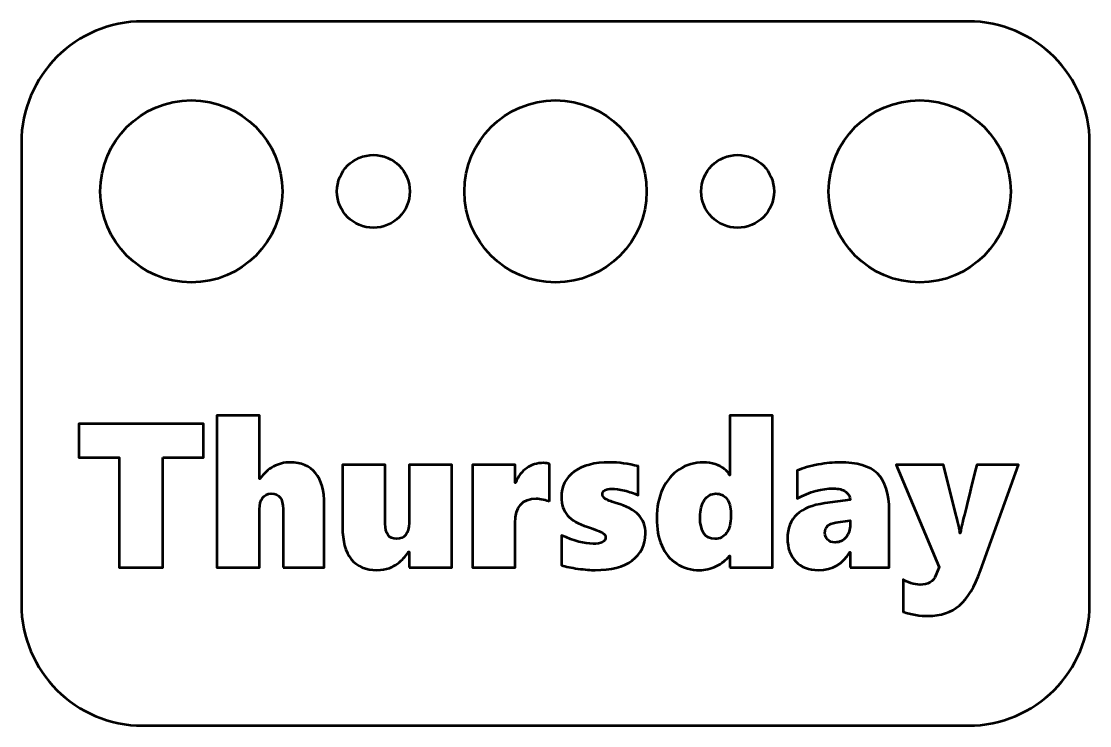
# Model space of a CAD drawing. Header units: centimetres. Extents: x -8.9 to 8.9, y -3 to 3.
# Drawn here: x 4.55 to 8.95, y 0.05 to 2.95 of the extents above; entities that cross this region are included whole.
import ezdxf

# ---------------------------------------------------------------- set-up
doc = ezdxf.new("R2010")
doc.units = ezdxf.units.CM
doc.header["$MEASUREMENT"] = 0
doc.layers.add('Layer 1', color=7, linetype='Continuous')

msp = doc.modelspace()

# ---------------------------------------------------------------- linework, layer by layer
at = {"layer": 'Layer 1', "lineweight": 53}
for centre, major_axis in [((5.25001, 2.24999), (0, 0.37501)), ((6.75001, 2.24999), (0, 0.37501)), ((8.25001, 2.24999), (0, 0.37501)), ((6, 2.25), (0, 0.15)), ((7.5, 2.25), (0, 0.15))]:
    msp.add_ellipse(centre, major_axis=major_axis, ratio=1, dxfattribs=at)
msp.add_open_spline([(4.55, 0.55), (4.55, 0.55), (4.55, 2.45), (4.55, 2.45), (4.55, 2.45), (4.55, 2.72614), (4.77386, 2.95), (5.05, 2.95), (5.05, 2.95), (5.05, 2.95), (8.45, 2.95), (8.45, 2.95), (8.45, 2.95), (8.72614, 2.95), (8.95, 2.72614), (8.95, 2.45), (8.95, 2.45), (8.95, 2.45), (8.95, 0.55), (8.95, 0.55), (8.95, 0.55), (8.95, 0.27386), (8.72614, 0.05), (8.45, 0.05), (8.45, 0.05), (8.45, 0.05), (5.05, 0.05), (5.05, 0.05), (5.05, 0.05), (4.77386, 0.05), (4.55, 0.27386), (4.55, 0.55)], degree=3, knots=[0, 0, 0, 0, 0.1111111, 0.1111111, 0.1111111, 0.1111111, 0.2222222, 0.2222222, 0.2222222, 0.2222222, 0.3333333, 0.3333333, 0.3333333, 0.3333333, 0.4444444, 0.4444444, 0.4444444, 0.4444444, 0.5555556, 0.5555556, 0.5555556, 0.5555556, 0.6666667, 0.6666667, 0.6666667, 0.6666667, 0.7777778, 0.7777778, 0.7777778, 0.7777778, 1, 1, 1, 1], dxfattribs=at)
at = {"layer": 'Layer 1', "color": 5, "lineweight": 53}
for points, knots in [([(5.62767, 0.70059), (5.62767, 0.70059), (5.62767, 0.94217), (5.62767, 0.94217), (5.62767, 0.94217), (5.62767, 0.98437), (5.61158, 1.00539), (5.57941, 1.00539), (5.57941, 1.00539), (5.56375, 1.00539), (5.55175, 0.99946), (5.54357, 0.98747), (5.54357, 0.98747), (5.53524, 0.97548), (5.53115, 0.96009), (5.53115, 0.94133), (5.53115, 0.94133), (5.53115, 0.94133), (5.53115, 0.70059), (5.53115, 0.70059), (5.53115, 0.70059), (5.53115, 0.70059), (5.35504, 0.70059), (5.35504, 0.70059), (5.35504, 0.70059), (5.35504, 0.70059), (5.35504, 1.32713), (5.35504, 1.32713), (5.35504, 1.32713), (5.35504, 1.32713), (5.53115, 1.32713), (5.53115, 1.32713), (5.53115, 1.32713), (5.53115, 1.32713), (5.53115, 1.06635), (5.53115, 1.06635), (5.53115, 1.06635), (5.53115, 1.06635), (5.53284, 1.06635), (5.53284, 1.06635), (5.53284, 1.06635), (5.54794, 1.08808), (5.56629, 1.10487), (5.58788, 1.11659), (5.58788, 1.11659), (5.60947, 1.1283), (5.63275, 1.13409), (5.65745, 1.13409), (5.65745, 1.13409), (5.70317, 1.13409), (5.73802, 1.11941), (5.76187, 1.09006), (5.76187, 1.09006), (5.78586, 1.06071), (5.79785, 1.01753), (5.79785, 0.96052), (5.79785, 0.96052), (5.79785, 0.96052), (5.79785, 0.70059), (5.79785, 0.70059), (5.79785, 0.70059), (5.79785, 0.70059), (5.62767, 0.70059), (5.62767, 0.70059)], [0, 0, 0, 0, 0.0588235, 0.0588235, 0.0588235, 0.0588235, 0.1176471, 0.1176471, 0.1176471, 0.1176471, 0.1764706, 0.1764706, 0.1764706, 0.1764706, 0.2352941, 0.2352941, 0.2352941, 0.2352941, 0.2941176, 0.2941176, 0.2941176, 0.2941176, 0.3529412, 0.3529412, 0.3529412, 0.3529412, 0.4117647, 0.4117647, 0.4117647, 0.4117647, 0.4705882, 0.4705882, 0.4705882, 0.4705882, 0.5294118, 0.5294118, 0.5294118, 0.5294118, 0.5882353, 0.5882353, 0.5882353, 0.5882353, 0.6470588, 0.6470588, 0.6470588, 0.6470588, 0.7058824, 0.7058824, 0.7058824, 0.7058824, 0.7647059, 0.7647059, 0.7647059, 0.7647059, 0.8235294, 0.8235294, 0.8235294, 0.8235294, 0.8823529, 0.8823529, 0.8823529, 0.8823529, 1, 1, 1, 1]), ([(7.46834, 0.70059), (7.46834, 0.70059), (7.46834, 0.7497), (7.46834, 0.7497), (7.46834, 0.7497), (7.46834, 0.7497), (7.46665, 0.7497), (7.46665, 0.7497), (7.46665, 0.7497), (7.45268, 0.73135), (7.43433, 0.71682), (7.41176, 0.70623), (7.41176, 0.70623), (7.38904, 0.69565), (7.36674, 0.69043), (7.34473, 0.69043), (7.34473, 0.69043), (7.3086, 0.69043), (7.27671, 0.69932), (7.24919, 0.7171), (7.24919, 0.7171), (7.22168, 0.73488), (7.20108, 0.75972), (7.18739, 0.79161), (7.18739, 0.79161), (7.1737, 0.82364), (7.16693, 0.86132), (7.16693, 0.90478), (7.16693, 0.90478), (7.16693, 0.94965), (7.17511, 0.98945), (7.19134, 1.02416), (7.19134, 1.02416), (7.20757, 1.05887), (7.23043, 1.08582), (7.25992, 1.10516), (7.25992, 1.10516), (7.28941, 1.12449), (7.32257, 1.13409), (7.35912, 1.13409), (7.35912, 1.13409), (7.37662, 1.13409), (7.39256, 1.13155), (7.40738, 1.12661), (7.40738, 1.12661), (7.42206, 1.12167), (7.4349, 1.11503), (7.44576, 1.10657), (7.44576, 1.10657), (7.45663, 1.09824), (7.46368, 1.08992), (7.46665, 1.08159), (7.46665, 1.08159), (7.46665, 1.08159), (7.46834, 1.08159), (7.46834, 1.08159), (7.46834, 1.08159), (7.46834, 1.08159), (7.46834, 1.32713), (7.46834, 1.32713), (7.46834, 1.32713), (7.46834, 1.32713), (7.64445, 1.32713), (7.64445, 1.32713), (7.64445, 1.32713), (7.64445, 1.32713), (7.64445, 0.70059), (7.64445, 0.70059), (7.64445, 0.70059), (7.64445, 0.70059), (7.46834, 0.70059), (7.46834, 0.70059)], [0, 0, 0, 0, 0.0526316, 0.0526316, 0.0526316, 0.0526316, 0.1052632, 0.1052632, 0.1052632, 0.1052632, 0.1578947, 0.1578947, 0.1578947, 0.1578947, 0.2105263, 0.2105263, 0.2105263, 0.2105263, 0.2631579, 0.2631579, 0.2631579, 0.2631579, 0.3157895, 0.3157895, 0.3157895, 0.3157895, 0.3684211, 0.3684211, 0.3684211, 0.3684211, 0.4210526, 0.4210526, 0.4210526, 0.4210526, 0.4736842, 0.4736842, 0.4736842, 0.4736842, 0.5263158, 0.5263158, 0.5263158, 0.5263158, 0.5789474, 0.5789474, 0.5789474, 0.5789474, 0.6315789, 0.6315789, 0.6315789, 0.6315789, 0.6842105, 0.6842105, 0.6842105, 0.6842105, 0.7368421, 0.7368421, 0.7368421, 0.7368421, 0.7894737, 0.7894737, 0.7894737, 0.7894737, 0.8421053, 0.8421053, 0.8421053, 0.8421053, 0.8947368, 0.8947368, 0.8947368, 0.8947368, 1, 1, 1, 1]), ([(5.13223, 1.15356), (5.13223, 1.15356), (5.13223, 0.70059), (5.13223, 0.70059), (5.13223, 0.70059), (5.13223, 0.70059), (4.95274, 0.70059), (4.95274, 0.70059), (4.95274, 0.70059), (4.95274, 0.70059), (4.95274, 1.15356), (4.95274, 1.15356), (4.95274, 1.15356), (4.95274, 1.15356), (4.78679, 1.15356), (4.78679, 1.15356), (4.78679, 1.15356), (4.78679, 1.15356), (4.78679, 1.29326), (4.78679, 1.29326), (4.78679, 1.29326), (4.78679, 1.29326), (5.29987, 1.29326), (5.29987, 1.29326), (5.29987, 1.29326), (5.29987, 1.29326), (5.29987, 1.15356), (5.29987, 1.15356), (5.29987, 1.15356), (5.29987, 1.15356), (5.13223, 1.15356), (5.13223, 1.15356)], [0, 0, 0, 0, 0.1111111, 0.1111111, 0.1111111, 0.1111111, 0.2222222, 0.2222222, 0.2222222, 0.2222222, 0.3333333, 0.3333333, 0.3333333, 0.3333333, 0.4444444, 0.4444444, 0.4444444, 0.4444444, 0.5555556, 0.5555556, 0.5555556, 0.5555556, 0.6666667, 0.6666667, 0.6666667, 0.6666667, 0.7777778, 0.7777778, 0.7777778, 0.7777778, 1, 1, 1, 1]), ([(6.14682, 0.70059), (6.14682, 0.70059), (6.14682, 0.76578), (6.14682, 0.76578), (6.14682, 0.76578), (6.14682, 0.76578), (6.14513, 0.76578), (6.14513, 0.76578), (6.14513, 0.76578), (6.1306, 0.74575), (6.11747, 0.73107), (6.10576, 0.72176), (6.10576, 0.72176), (6.09405, 0.71244), (6.08078, 0.70482), (6.06611, 0.69904), (6.06611, 0.69904), (6.05129, 0.69325), (6.03422, 0.69043), (6.0146, 0.69043), (6.0146, 0.69043), (5.96832, 0.69043), (5.93304, 0.70539), (5.90891, 0.73544), (5.90891, 0.73544), (5.88464, 0.7655), (5.8725, 0.80981), (5.8725, 0.86851), (5.8725, 0.86851), (5.8725, 0.86851), (5.8725, 1.12393), (5.8725, 1.12393), (5.8725, 1.12393), (5.8725, 1.12393), (6.04861, 1.12393), (6.04861, 1.12393), (6.04861, 1.12393), (6.04861, 1.12393), (6.04861, 0.88164), (6.04861, 0.88164), (6.04861, 0.88164), (6.04861, 0.84001), (6.06413, 0.81912), (6.09518, 0.81912), (6.09518, 0.81912), (6.11225, 0.81912), (6.12509, 0.82477), (6.13384, 0.83606), (6.13384, 0.83606), (6.14245, 0.84735), (6.14682, 0.86343), (6.14682, 0.88404), (6.14682, 0.88404), (6.14682, 0.88404), (6.14682, 1.12393), (6.14682, 1.12393), (6.14682, 1.12393), (6.14682, 1.12393), (6.32293, 1.12393), (6.32293, 1.12393), (6.32293, 1.12393), (6.32293, 1.12393), (6.32293, 0.70059), (6.32293, 0.70059), (6.32293, 0.70059), (6.32293, 0.70059), (6.14682, 0.70059), (6.14682, 0.70059)], [0, 0, 0, 0, 0.0555556, 0.0555556, 0.0555556, 0.0555556, 0.1111111, 0.1111111, 0.1111111, 0.1111111, 0.1666667, 0.1666667, 0.1666667, 0.1666667, 0.2222222, 0.2222222, 0.2222222, 0.2222222, 0.2777778, 0.2777778, 0.2777778, 0.2777778, 0.3333333, 0.3333333, 0.3333333, 0.3333333, 0.3888889, 0.3888889, 0.3888889, 0.3888889, 0.4444444, 0.4444444, 0.4444444, 0.4444444, 0.5, 0.5, 0.5, 0.5, 0.5555556, 0.5555556, 0.5555556, 0.5555556, 0.6111111, 0.6111111, 0.6111111, 0.6111111, 0.6666667, 0.6666667, 0.6666667, 0.6666667, 0.7222222, 0.7222222, 0.7222222, 0.7222222, 0.7777778, 0.7777778, 0.7777778, 0.7777778, 0.8333333, 0.8333333, 0.8333333, 0.8333333, 0.8888889, 0.8888889, 0.8888889, 0.8888889, 1, 1, 1, 1]), ([(6.72595, 0.97322), (6.71932, 0.97618), (6.71043, 0.979), (6.69914, 0.9814), (6.69914, 0.9814), (6.68771, 0.9838), (6.6784, 0.98507), (6.67092, 0.98507), (6.67092, 0.98507), (6.61278, 0.98507), (6.58371, 0.95149), (6.58371, 0.88418), (6.58371, 0.88418), (6.58371, 0.88418), (6.58371, 0.70059), (6.58371, 0.70059), (6.58371, 0.70059), (6.58371, 0.70059), (6.4076, 0.70059), (6.4076, 0.70059), (6.4076, 0.70059), (6.4076, 0.70059), (6.4076, 1.12393), (6.4076, 1.12393), (6.4076, 1.12393), (6.4076, 1.12393), (6.58371, 1.12393), (6.58371, 1.12393), (6.58371, 1.12393), (6.58371, 1.12393), (6.58371, 1.04942), (6.58371, 1.04942), (6.58371, 1.04942), (6.58371, 1.04942), (6.5854, 1.04942), (6.5854, 1.04942), (6.5854, 1.04942), (6.59613, 1.07623), (6.61137, 1.09669), (6.63127, 1.11066), (6.63127, 1.11066), (6.65116, 1.12463), (6.6743, 1.13155), (6.70069, 1.13155), (6.70069, 1.13155), (6.71043, 1.13155), (6.71875, 1.12985), (6.72595, 1.12661), (6.72595, 1.12661), (6.72595, 1.12661), (6.72595, 0.97322), (6.72595, 0.97322)], [0, 0, 0, 0, 0.0714286, 0.0714286, 0.0714286, 0.0714286, 0.1428571, 0.1428571, 0.1428571, 0.1428571, 0.2142857, 0.2142857, 0.2142857, 0.2142857, 0.2857143, 0.2857143, 0.2857143, 0.2857143, 0.3571429, 0.3571429, 0.3571429, 0.3571429, 0.4285714, 0.4285714, 0.4285714, 0.4285714, 0.5, 0.5, 0.5, 0.5, 0.5714286, 0.5714286, 0.5714286, 0.5714286, 0.6428571, 0.6428571, 0.6428571, 0.6428571, 0.7142857, 0.7142857, 0.7142857, 0.7142857, 0.7857143, 0.7857143, 0.7857143, 0.7857143, 0.8571429, 0.8571429, 0.8571429, 0.8571429, 1, 1, 1, 1]), ([(7.1205, 0.84128), (7.1205, 0.79344), (7.1023, 0.75619), (7.06575, 0.72994), (7.06575, 0.72994), (7.0292, 0.70355), (6.9784, 0.69043), (6.91307, 0.69043), (6.91307, 0.69043), (6.89402, 0.69043), (6.87059, 0.69241), (6.84265, 0.69622), (6.84265, 0.69622), (6.81457, 0.70003), (6.79185, 0.70468), (6.77421, 0.71019), (6.77421, 0.71019), (6.77421, 0.71019), (6.77421, 0.83352), (6.77421, 0.83352), (6.77421, 0.83352), (6.82628, 0.81037), (6.86975, 0.7988), (6.9046, 0.7988), (6.9046, 0.7988), (6.93903, 0.7988), (6.95625, 0.80769), (6.95625, 0.82561), (6.95625, 0.82561), (6.95625, 0.83309), (6.9523, 0.8393), (6.94425, 0.8441), (6.94425, 0.8441), (6.93635, 0.8489), (6.91533, 0.85694), (6.8816, 0.86823), (6.8816, 0.86823), (6.84406, 0.88008), (6.81683, 0.89589), (6.79975, 0.91536), (6.79975, 0.91536), (6.78268, 0.93498), (6.77421, 0.96052), (6.77421, 0.99184), (6.77421, 0.99184), (6.77421, 1.03573), (6.79171, 1.0703), (6.82657, 1.09584), (6.82657, 1.09584), (6.86142, 1.12138), (6.91039, 1.13409), (6.97346, 1.13409), (6.97346, 1.13409), (7.01043, 1.13409), (7.04952, 1.12872), (7.09087, 1.118), (7.09087, 1.118), (7.09087, 1.118), (7.09087, 0.99946), (7.09087, 0.99946), (7.09087, 0.99946), (7.07351, 1.00694), (7.05446, 1.01315), (7.03372, 1.01823), (7.03372, 1.01823), (7.01312, 1.02317), (6.99576, 1.02571), (6.98165, 1.02571), (6.98165, 1.02571), (6.97008, 1.02571), (6.96076, 1.02374), (6.95385, 1.01993), (6.95385, 1.01993), (6.94693, 1.01612), (6.94355, 1.01075), (6.94355, 1.00384), (6.94355, 1.00384), (6.94355, 0.9958), (6.94722, 0.9893), (6.9547, 0.98437), (6.9547, 0.98437), (6.96217, 0.97943), (6.97699, 0.9735), (6.99943, 0.96659), (6.99943, 0.96659), (7.04261, 0.95389), (7.07365, 0.93766), (7.09242, 0.91776), (7.09242, 0.91776), (7.11119, 0.89801), (7.1205, 0.87246), (7.1205, 0.84128)], [0, 0, 0, 0, 0.0416667, 0.0416667, 0.0416667, 0.0416667, 0.0833333, 0.0833333, 0.0833333, 0.0833333, 0.125, 0.125, 0.125, 0.125, 0.1666667, 0.1666667, 0.1666667, 0.1666667, 0.2083333, 0.2083333, 0.2083333, 0.2083333, 0.25, 0.25, 0.25, 0.25, 0.2916667, 0.2916667, 0.2916667, 0.2916667, 0.3333333, 0.3333333, 0.3333333, 0.3333333, 0.375, 0.375, 0.375, 0.375, 0.4166667, 0.4166667, 0.4166667, 0.4166667, 0.4583333, 0.4583333, 0.4583333, 0.4583333, 0.5, 0.5, 0.5, 0.5, 0.5416667, 0.5416667, 0.5416667, 0.5416667, 0.5833333, 0.5833333, 0.5833333, 0.5833333, 0.625, 0.625, 0.625, 0.625, 0.6666667, 0.6666667, 0.6666667, 0.6666667, 0.7083333, 0.7083333, 0.7083333, 0.7083333, 0.75, 0.75, 0.75, 0.75, 0.7916667, 0.7916667, 0.7916667, 0.7916667, 0.8333333, 0.8333333, 0.8333333, 0.8333333, 0.875, 0.875, 0.875, 0.875, 0.9166667, 0.9166667, 0.9166667, 0.9166667, 1, 1, 1, 1]), ([(7.96378, 0.70059), (7.96378, 0.70059), (7.96378, 0.76494), (7.96378, 0.76494), (7.96378, 0.76494), (7.96378, 0.76494), (7.96209, 0.76494), (7.96209, 0.76494), (7.96209, 0.76494), (7.93401, 0.71527), (7.89111, 0.69043), (7.83325, 0.69043), (7.83325, 0.69043), (7.79332, 0.69043), (7.76199, 0.70228), (7.73941, 0.72599), (7.73941, 0.72599), (7.71684, 0.7497), (7.70555, 0.78131), (7.70555, 0.82096), (7.70555, 0.82096), (7.70555, 0.90407), (7.75663, 0.95233), (7.85879, 0.96546), (7.85879, 0.96546), (7.85879, 0.96546), (7.96378, 0.97914), (7.96378, 0.97914), (7.96378, 0.97914), (7.96378, 0.99297), (7.95757, 1.0044), (7.94515, 1.01329), (7.94515, 1.01329), (7.93288, 1.02218), (7.91623, 1.02656), (7.8952, 1.02656), (7.8952, 1.02656), (7.84793, 1.02656), (7.79797, 1.01301), (7.74534, 0.98592), (7.74534, 0.98592), (7.74534, 0.98592), (7.74534, 1.10022), (7.74534, 1.10022), (7.74534, 1.10022), (7.7682, 1.1101), (7.79685, 1.11828), (7.83128, 1.12463), (7.83128, 1.12463), (7.86571, 1.13098), (7.8952, 1.13409), (7.91975, 1.13409), (7.91975, 1.13409), (7.99158, 1.13409), (8.04379, 1.1187), (8.07611, 1.08794), (8.07611, 1.08794), (8.10842, 1.05732), (8.12465, 1.00596), (8.12465, 0.93413), (8.12465, 0.93413), (8.12465, 0.93413), (8.12465, 0.70059), (8.12465, 0.70059), (8.12465, 0.70059), (8.12465, 0.70059), (7.96378, 0.70059), (7.96378, 0.70059)], [0, 0, 0, 0, 0.0555556, 0.0555556, 0.0555556, 0.0555556, 0.1111111, 0.1111111, 0.1111111, 0.1111111, 0.1666667, 0.1666667, 0.1666667, 0.1666667, 0.2222222, 0.2222222, 0.2222222, 0.2222222, 0.2777778, 0.2777778, 0.2777778, 0.2777778, 0.3333333, 0.3333333, 0.3333333, 0.3333333, 0.3888889, 0.3888889, 0.3888889, 0.3888889, 0.4444444, 0.4444444, 0.4444444, 0.4444444, 0.5, 0.5, 0.5, 0.5, 0.5555556, 0.5555556, 0.5555556, 0.5555556, 0.6111111, 0.6111111, 0.6111111, 0.6111111, 0.6666667, 0.6666667, 0.6666667, 0.6666667, 0.7222222, 0.7222222, 0.7222222, 0.7222222, 0.7777778, 0.7777778, 0.7777778, 0.7777778, 0.8333333, 0.8333333, 0.8333333, 0.8333333, 0.8888889, 0.8888889, 0.8888889, 0.8888889, 1, 1, 1, 1]), ([(8.28636, 0.50162), (8.26985, 0.50162), (8.25207, 0.50303), (8.23302, 0.506), (8.23302, 0.506), (8.21411, 0.50882), (8.19704, 0.51305), (8.18222, 0.51856), (8.18222, 0.51856), (8.18222, 0.51856), (8.18222, 0.65148), (8.18222, 0.65148), (8.18222, 0.65148), (8.18913, 0.64626), (8.19929, 0.64132), (8.21298, 0.63695), (8.21298, 0.63695), (8.22653, 0.63257), (8.23951, 0.63032), (8.25151, 0.63032), (8.25151, 0.63032), (8.28424, 0.63032), (8.30598, 0.6433), (8.3167, 0.66912), (8.3167, 0.66912), (8.3167, 0.66912), (8.33039, 0.70228), (8.33039, 0.70228), (8.33039, 0.70228), (8.33039, 0.70228), (8.15343, 1.12393), (8.15343, 1.12393), (8.15343, 1.12393), (8.15343, 1.12393), (8.34817, 1.12393), (8.34817, 1.12393), (8.34817, 1.12393), (8.34817, 1.12393), (8.39953, 0.91974), (8.39953, 0.91974), (8.39953, 0.91974), (8.40941, 0.88164), (8.41477, 0.8561), (8.41562, 0.84283), (8.41562, 0.84283), (8.41562, 0.84283), (8.41731, 0.84283), (8.41731, 0.84283), (8.41731, 0.84283), (8.41816, 0.8489), (8.41929, 0.85567), (8.42084, 0.86315), (8.42084, 0.86315), (8.42239, 0.87049), (8.44384, 0.95741), (8.48519, 1.12393), (8.48519, 1.12393), (8.48519, 1.12393), (8.65636, 1.12393), (8.65636, 1.12393), (8.65636, 1.12393), (8.65636, 1.12393), (8.50057, 0.68845), (8.50057, 0.68845), (8.50057, 0.68845), (8.47714, 0.62185), (8.44807, 0.57401), (8.4135, 0.54508), (8.4135, 0.54508), (8.37893, 0.51616), (8.3366, 0.50162), (8.28636, 0.50162)], [0, 0, 0, 0, 0.0526316, 0.0526316, 0.0526316, 0.0526316, 0.1052632, 0.1052632, 0.1052632, 0.1052632, 0.1578947, 0.1578947, 0.1578947, 0.1578947, 0.2105263, 0.2105263, 0.2105263, 0.2105263, 0.2631579, 0.2631579, 0.2631579, 0.2631579, 0.3157895, 0.3157895, 0.3157895, 0.3157895, 0.3684211, 0.3684211, 0.3684211, 0.3684211, 0.4210526, 0.4210526, 0.4210526, 0.4210526, 0.4736842, 0.4736842, 0.4736842, 0.4736842, 0.5263158, 0.5263158, 0.5263158, 0.5263158, 0.5789474, 0.5789474, 0.5789474, 0.5789474, 0.6315789, 0.6315789, 0.6315789, 0.6315789, 0.6842105, 0.6842105, 0.6842105, 0.6842105, 0.7368421, 0.7368421, 0.7368421, 0.7368421, 0.7894737, 0.7894737, 0.7894737, 0.7894737, 0.8421053, 0.8421053, 0.8421053, 0.8421053, 0.8947368, 0.8947368, 0.8947368, 0.8947368, 1, 1, 1, 1]), ([(7.47201, 0.9251), (7.47201, 0.9505), (7.46651, 0.97025), (7.45536, 0.98422), (7.45536, 0.98422), (7.44421, 0.99834), (7.42911, 1.00539), (7.41006, 1.00539), (7.41006, 1.00539), (7.39101, 1.00539), (7.37549, 0.99664), (7.3635, 0.97914), (7.3635, 0.97914), (7.3515, 0.96165), (7.34557, 0.93822), (7.34557, 0.90901), (7.34557, 0.90901), (7.34557, 0.84904), (7.36618, 0.81912), (7.40752, 0.81912), (7.40752, 0.81912), (7.42714, 0.81912), (7.4428, 0.82717), (7.45451, 0.8434), (7.45451, 0.8434), (7.46622, 0.85948), (7.47201, 0.88305), (7.47201, 0.91395), (7.47201, 0.91395), (7.47201, 0.91395), (7.47201, 0.9251), (7.47201, 0.9251)], [0, 0, 0, 0, 0.1111111, 0.1111111, 0.1111111, 0.1111111, 0.2222222, 0.2222222, 0.2222222, 0.2222222, 0.3333333, 0.3333333, 0.3333333, 0.3333333, 0.4444444, 0.4444444, 0.4444444, 0.4444444, 0.5555556, 0.5555556, 0.5555556, 0.5555556, 0.6666667, 0.6666667, 0.6666667, 0.6666667, 0.7777778, 0.7777778, 0.7777778, 0.7777778, 1, 1, 1, 1]), ([(7.85964, 0.84438), (7.85964, 0.83281), (7.86331, 0.82336), (7.87065, 0.81588), (7.87065, 0.81588), (7.87784, 0.8084), (7.88829, 0.80473), (7.90183, 0.80473), (7.90183, 0.80473), (7.92032, 0.80473), (7.93514, 0.81164), (7.94657, 0.82547), (7.94657, 0.82547), (7.958, 0.83916), (7.96378, 0.8568), (7.96378, 0.87839), (7.96378, 0.87839), (7.96378, 0.87839), (7.96378, 0.89448), (7.96378, 0.89448), (7.96378, 0.89448), (7.96378, 0.89448), (7.90423, 0.88615), (7.90423, 0.88615), (7.90423, 0.88615), (7.87446, 0.88121), (7.85964, 0.86738), (7.85964, 0.84438)], [0, 0, 0, 0, 0.125, 0.125, 0.125, 0.125, 0.25, 0.25, 0.25, 0.25, 0.375, 0.375, 0.375, 0.375, 0.5, 0.5, 0.5, 0.5, 0.625, 0.625, 0.625, 0.625, 0.75, 0.75, 0.75, 0.75, 1, 1, 1, 1])]:
    msp.add_open_spline(points, degree=3, knots=knots, dxfattribs=at)

doc.saveas('drawing.dxf')
